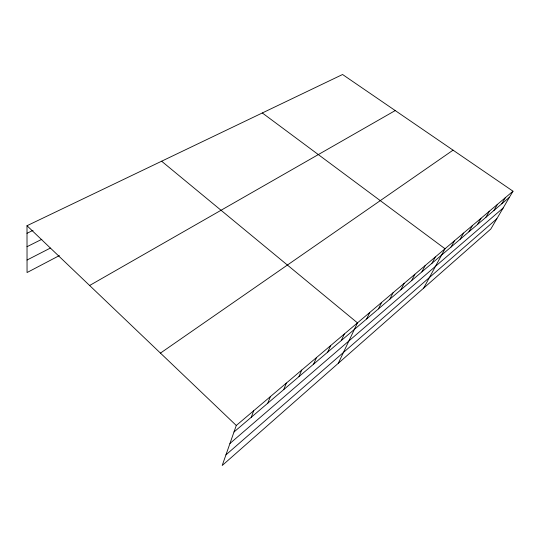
<?xml version="1.0" encoding="UTF-8"?>
<svg xmlns="http://www.w3.org/2000/svg" width="540" height="540" viewBox="0 0 540 540"><rect width="100%" height="100%" fill="white"/><g stroke="black" fill="none" stroke-linecap="round" stroke-linejoin="round"><path stroke-width="0.81" d="M513 191.207L236.284 425.473L222.203 465.494L490.826 229.001L513 191.207L342.569 74.507L27 225.727L27.054 272.545L59.373 255.582M251.262 417.272L253.692 410.731M267.813 403.157L270.371 396.61M283.703 389.624L286.369 383.062M298.957 376.623L301.732 370.062M313.619 364.129L316.487 357.575M327.726 352.107L330.669 345.56M341.3 340.544L344.324 334.004M338.31 363.272L357.467 322.88L161.622 161.217M366.613 318.965L369.765 312.464M378.432 308.894L381.638 302.413M389.853 299.167L393.107 292.707M400.889 289.757L404.183 283.325M411.568 280.658L414.902 274.252M421.902 271.856L425.27 265.478M431.906 263.331L435.301 256.986M423.677 288.117L445.021 248.751L262.319 112.961M450.995 247.064L454.444 240.779M460.107 239.301L463.57 233.05M468.943 231.768L472.433 225.551M477.522 224.458L481.025 218.275M485.851 217.357L489.368 211.214M493.945 210.458L497.475 204.35M501.815 203.756L505.346 197.687M225.943 454.869L496.814 218.794M229.946 443.482L503.145 208.001M233.989 431.987L509.463 197.242M160.454 353.099L453.053 150.161M89.62 285.491L395.226 110.565M27.041 260.03L50.369 248.076M27.027 246.692L41.837 239.294M27.007 233.294L33.035 230.357M27 225.727L236.284 425.473"/></g></svg>
